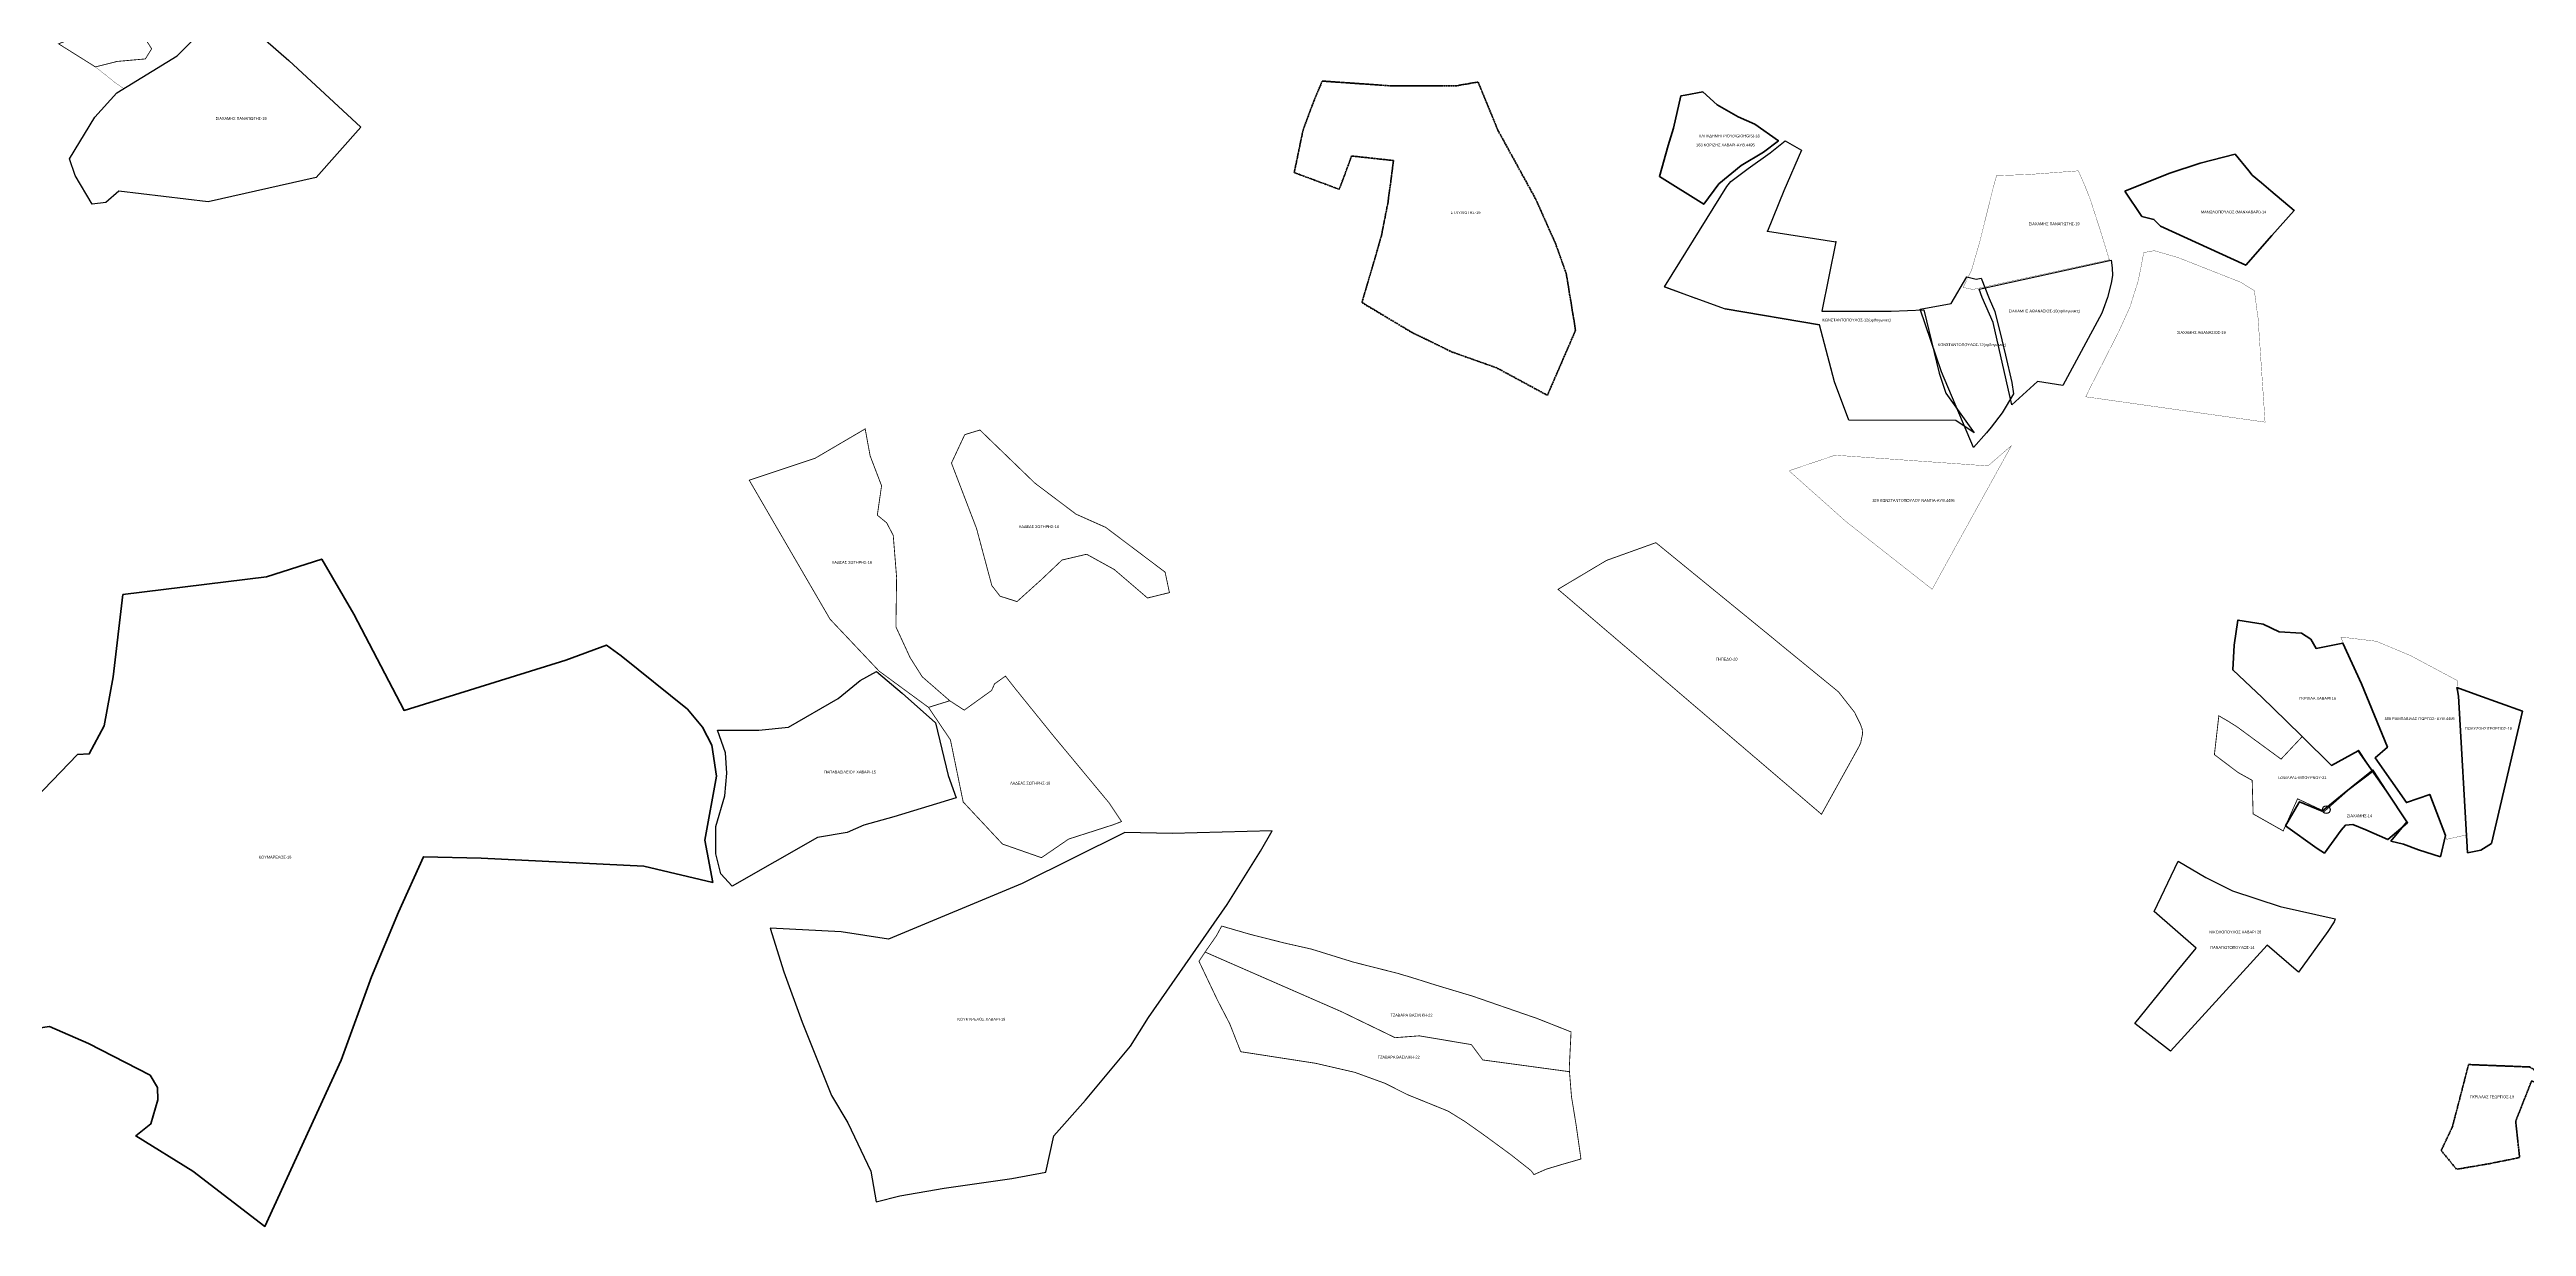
# Model space of a CAD drawing. Header units: metres. Extents: x 245125 to 394351, y 270578 to 4233311.
# Drawn here: x 269308 to 270201, y 4192298 to 4192723 of the extents above; entities that cross this region are included whole.
import ezdxf
from ezdxf.lldxf.tags import DXFTag

# ---------------------------------------------------------------- set-up
doc = ezdxf.new("R2010")
doc.units = ezdxf.units.M
doc.linetypes.add('t-orio', pattern=[0.79, 0.5, -0.12, 0.05, -0.12])
for name, color, linetype in [('4495-(127-227)', 221, 'Continuous'), ('4495-(228-329)', 103, 'Continuous'), ('4495-(532-632)', 88, 'Continuous'), ('t-orio', 7, 't-orio'), ('topo2012', 144, 'Continuous'), ('topo2014', 230, 'Continuous'), ('topo2015', 137, 'Continuous'), ('topo2016', 36, 'Continuous'), ('topo2018', 5, 'Continuous'), ('topo2019', 6, 'Continuous'), ('topo2020', 3, 'Continuous'), ('topo2021', 4, 'Continuous'), ('topo2022', 30, 'Continuous'), ('topo2025', 112, 'Continuous'), ('topo2026', 192, 'Continuous')]:
    doc.layers.add(name, color=color, linetype=linetype)
doc.styles.get("Standard").update_dxf_attribs({"font": 'arial.ttf'})
tags = doc.linetypes.add('DASHDOT2', pattern=[0.5, 0.25, -0.125, 0, -0.125]).pattern_tags.tags
tags[10:11] = [DXFTag(74, 4), DXFTag(75, 0), DXFTag(340, '0'), DXFTag(46, 1.0), DXFTag(50, 0.0), DXFTag(44, 0.0), DXFTag(45, 0.0)]
tags[8:9] = [DXFTag(74, 4), DXFTag(75, 0), DXFTag(340, '0'), DXFTag(46, 1.0), DXFTag(50, 0.0), DXFTag(44, 0.0), DXFTag(45, 0.0)]
tags[6:7] = [DXFTag(74, 4), DXFTag(75, 0), DXFTag(340, '0'), DXFTag(46, 1.0), DXFTag(50, 0.0), DXFTag(44, 0.0), DXFTag(45, 0.0)]
tags[4:5] = [DXFTag(74, 4), DXFTag(75, 0), DXFTag(340, '0'), DXFTag(46, 1.0), DXFTag(50, 0.0), DXFTag(44, 0.0), DXFTag(45, 0.0)]
tags = doc.linetypes.add('HIDDEN', pattern=[0.375, 0.25, -0.125]).pattern_tags.tags
tags[6:7] = [DXFTag(74, 4), DXFTag(75, 0), DXFTag(340, '0'), DXFTag(46, 1.0), DXFTag(50, 0.0), DXFTag(44, 0.0), DXFTag(45, 0.0)]
tags[4:5] = [DXFTag(74, 4), DXFTag(75, 0), DXFTag(340, '0'), DXFTag(46, 1.0), DXFTag(50, 0.0), DXFTag(44, 0.0), DXFTag(45, 0.0)]

msp = doc.modelspace()

# ---------------------------------------------------------------- linework, layer by layer
at = {"color": 144}
for p, q in [((269920.53, 4192679.72), (269928.47, 4192685.44)), ((269912.91, 4192673.27), (269914.37, 4192675.14)), ((269956.87, 4192589.02), (269951.68, 4192602.88)), ((269956.87, 4192589.02), (269951.68, 4192602.88))]:
    msp.add_line(p, q, dxfattribs=at)
at = {"color": 207}
for p, q in [((270003.94, 4192636.31), (270051.58, 4192646.77)), ((270051.6, 4192638.41), (270050.23, 4192633.19)), ((270051.58, 4192646.77), (270051.91, 4192643.98)), ((270051.99, 4192641.21), (270051.6, 4192638.41)), ((270051.91, 4192643.98), (270051.99, 4192641.21)), ((270005.05, 4192633.21), (270003.94, 4192636.31)), ((270009.03, 4192624.21), (270005.05, 4192633.21)), ((270050.23, 4192633.19), (270048.72, 4192628.87)), ((270015.77, 4192594.56), (270009.03, 4192624.21)), ((270048.17, 4192627.55), (270034.08, 4192601.46)), ((270048.72, 4192628.87), (270048.17, 4192627.55)), ((270025.03, 4192602.92), (270015.77, 4192594.56)), ((270034.08, 4192601.46), (270025.03, 4192602.92))]:
    msp.add_line(p, q, dxfattribs=at)
at = {"color": 1}
msp.add_line((270140.64, 4192458.55), (270135.62, 4192454.44), dxfattribs=at)
at = {"color": 144}
msp.add_point((269952.19, 4192653.32), dxfattribs=at)
at = {"layer": '4495-(228-329)', "linetype": 't-orio', "ltscale": 18, "const_width": 0.1}
msp.add_lwpolyline([(269986.98, 4192528.02), (269970.51, 4192540.94), (269955.83, 4192552.48), (269935.42, 4192570.66), (269936.13, 4192571.03), (269951.94, 4192576.38), (270007.11, 4192572.52), (270015.55, 4192579.79), (270008.89, 4192567.75), (270000.36, 4192552.33), (269990.14, 4192533.82)], close=True, dxfattribs=at)
at = {"layer": '4495-(532-632)', "linetype": 't-orio', "lineweight": 30, "ltscale": 3, "const_width": 0.1}
msp.add_lwpolyline([(270176.59, 4192495.03), (270176.69, 4192493.3), (270179.54, 4192441.08), (270179.63, 4192439.42), (270172.63, 4192437.85), (270172.12, 4192439.18), (270168.67, 4192448.57), (270166.44, 4192454.11), (270157.95, 4192450.99), (270146.71, 4192467.12), (270151.28, 4192471.08), (270142.63, 4192492.13), (270135.27, 4192508.78), (270134.45, 4192510.65), (270136.29, 4192510.59), (270147.2, 4192509.28), (270159.46, 4192504.17)], close=True, dxfattribs=at)
at = {"layer": 'topo2012', "color": 144, "lineweight": 20}
for p, q in [((269920.53, 4192679.72), (269928.47, 4192685.44)), ((269912.9, 4192673.25), (269914.37, 4192675.14)), ((269895.86, 4192645.96), (269912.91, 4192673.27)), ((269890.34, 4192637.08), (269895.86, 4192645.96))]:
    msp.add_line(p, q, dxfattribs=at)
at = {"layer": 'topo2012', "color": 144}
for p, q in [((269928.47, 4192685.44), (269933.97, 4192689.74)), ((269939.77, 4192686.42), (269933.38, 4192671.72)), ((269933.97, 4192689.74), (269939.77, 4192686.42)), ((269933.97, 4192689.74), (269939.77, 4192686.42)), ((269914.37, 4192675.14), (269920.53, 4192679.72)), ((269895.86, 4192645.96), (269912.91, 4192673.27)), ((269933.38, 4192671.72), (269927.58, 4192657.22)), ((269927.58, 4192657.22), (269952.19, 4192653.32)), ((269952.19, 4192653.32), (269947.12, 4192628.31)), ((269952.19, 4192653.32), (269947.12, 4192628.31)), ((269952.19, 4192653.32), (269947.12, 4192628.31)), ((269890.34, 4192637.08), (269895.86, 4192645.96)), ((269993.85, 4192631.07), (269999.42, 4192640.68)), ((269999.42, 4192640.68), (270002.8, 4192639.9)), ((270002.8, 4192639.9), (270004.61, 4192640.26)), ((270004.61, 4192640.26), (270007.56, 4192632.83)), ((269890.34, 4192637.08), (269912.25, 4192629.11)), ((269901.73, 4192632.94), (269890.34, 4192637.08)), ((269912.25, 4192629.11), (269946.29, 4192623.4)), ((269946.29, 4192623.4), (269912.25, 4192629.11)), ((269982.66, 4192629), (269993.85, 4192631.07)), ((270007.56, 4192632.83), (270009.56, 4192628.19)), ((269951.68, 4192602.88), (269946.29, 4192623.4)), ((269951.68, 4192602.88), (269946.29, 4192623.4)), ((269947.12, 4192628.31), (269972.14, 4192628.29)), ((269947.12, 4192628.31), (269972.14, 4192628.29)), ((269972.14, 4192628.29), (269983.91, 4192628.76)), ((269972.14, 4192628.29), (269983.91, 4192628.76)), ((269990.39, 4192606.39), (269982.66, 4192629)), ((269983.91, 4192628.76), (269989.49, 4192605.96)), ((270009.56, 4192628.19), (270012.1, 4192618.01)), ((270012.1, 4192618.01), (270013.48, 4192612.51)), ((270013.48, 4192612.51), (270015.73, 4192602.54)), ((269989.49, 4192605.96), (269991.91, 4192598.73)), ((270001.9, 4192579.13), (269990.39, 4192606.39)), ((270015.73, 4192602.54), (270016.37, 4192598.53)), ((269991.91, 4192598.73), (270002.1, 4192584.45)), ((270016.37, 4192598.53), (270012.22, 4192591.61)), ((269995.5, 4192588.88), (269956.87, 4192589.02)), ((270002.1, 4192584.45), (269995.5, 4192588.88)), ((270006.57, 4192584.49), (270001.9, 4192579.13)), ((270008.29, 4192586.46), (270006.57, 4192584.49)), ((270012.22, 4192591.61), (270008.29, 4192586.46))]:
    msp.add_line(p, q, dxfattribs=at)
for points in [[(269951.68, 4192602.88), (269946.29, 4192623.4)], [(269956.87, 4192589.02), (269951.68, 4192602.88), (269949.78, 4192610.11)]]:
    msp.add_lwpolyline(points, dxfattribs=at)
msp.add_point((269927.58, 4192657.22), dxfattribs=at)
at = {"layer": 'topo2014', "color": 230, "lineweight": 35, "flags": 128}
msp.add_lwpolyline([(270056.49, 4192671.62), (270072.41, 4192678), (270083.65, 4192681.71), (270096.26, 4192684.9), (270096.26, 4192684.9), (270101.18, 4192678.92), (270102.49, 4192677.33), (270105.75, 4192674.55), (270109.18, 4192671.68), (270117.62, 4192664.61), (270109.54, 4192655.61), (270100.13, 4192644.89), (270069.36, 4192659.03), (270067.01, 4192661.38), (270062.67, 4192662.42)], close=True, dxfattribs=at)
at = {"layer": 'topo2014', "color": 230, "linetype": 'HIDDEN', "lineweight": 40}
msp.add_lwpolyline([(270119.57, 4192451.43), (270119.31, 4192451), (270114.47, 4192442.73), (270125.85, 4192434.59), (270128.48, 4192432.9), (270134.55, 4192441.18), (270136.1, 4192442.93), (270138.8, 4192443.21), (270143.46, 4192441.22), (270151.44, 4192437.78), (270158.49, 4192443.84), (270150.9, 4192455.18), (270146.03, 4192462.82), (270140.64, 4192458.55), (270135.62, 4192454.44), (270127.72, 4192448.06), (270119.57, 4192451.43), (270119.31, 4192451), (270114.47, 4192442.73)], dxfattribs=at)
at = {"layer": 'topo2014', "color": 230, "ltscale": 0.2, "flags": 128}
msp.add_lwpolyline([(270075.69, 4192429.92), (270085.72, 4192424.05), (270095.28, 4192419.25), (270112.56, 4192413.64), (270132.37, 4192409.23), (270132.05, 4192408.06), (270129.78, 4192404.64), (270119.16, 4192390), (270107.87, 4192399.67), (270093.08, 4192383.48), (270072.94, 4192361.44), (270060.1, 4192371.38), (270075.4, 4192390.27), (270082.18, 4192398.63), (270067.09, 4192411.82)], close=True, dxfattribs=at)
at = {"layer": 'topo2014', "color": 1}
msp.add_circle((270129.2, 4192448.53), 1.4, dxfattribs=at)
at = {"layer": 'topo2015', "color": 137}
for p, q in [((269592.24, 4192488.68), (269600.13, 4192495.15)), ((269600.13, 4192495.15), (269606.03, 4192498.35)), ((269606.03, 4192498.35), (269615.25, 4192490.54)), ((269574.27, 4192478.27), (269592.24, 4192488.68)), ((269615.25, 4192490.54), (269627.29, 4192479.91)), ((269551.59, 4192468.99), (269548.68, 4192477.23)), ((269548.68, 4192477.23), (269563.57, 4192477.18)), ((269563.57, 4192477.18), (269574.27, 4192478.27)), ((269627.29, 4192479.91), (269631.84, 4192460.91)), ((269551.98, 4192461.72), (269551.59, 4192468.99)), ((269551.31, 4192453.49), (269551.98, 4192461.72)), ((269631.84, 4192460.91), (269634.83, 4192452.83)), ((269548.07, 4192442.43), (269551.31, 4192453.49)), ((269634.83, 4192452.83), (269612.28, 4192445.94)), ((269548.02, 4192432.56), (269548.07, 4192442.43)), ((269601.46, 4192442.93), (269595.39, 4192440.26)), ((269612.28, 4192445.94), (269601.46, 4192442.93)), ((269549.85, 4192425.44), (269548.02, 4192432.56)), ((269584.73, 4192438.49), (269553.99, 4192421.01)), ((269595.39, 4192440.26), (269584.73, 4192438.49)), ((269553.99, 4192421.01), (269549.85, 4192425.44))]:
    msp.add_line(p, q, dxfattribs=at)
at = {"layer": 'topo2016', "color": 36, "linetype": 'HIDDEN', "lineweight": 53, "ltscale": 4}
msp.add_lwpolyline([(270170.45, 4192431.48), (270172.17, 4192439.2), (270166.51, 4192454.06), (270158.08, 4192451.12), (270146.77, 4192467.18), (270151.24, 4192471.05), (270141.94, 4192493.96), (270135.17, 4192508.6), (270125.49, 4192506.69), (270123.64, 4192509.99), (270120.22, 4192512.23), (270112.19, 4192512.67), (270106.35, 4192515.41), (270097.3, 4192516.92), (270095.9, 4192507.82), (270095.44, 4192498.96), (270101.96, 4192492.88), (270105.97, 4192489.06), (270114.66, 4192480.53), (270120.52, 4192474.91), (270131.06, 4192464.52), (270140.66, 4192469.8), (270150.91, 4192455.22), (270158.28, 4192444.1), (270152.53, 4192437.21), (270157.08, 4192436.12), (270162.49, 4192434.07), (270170.45, 4192431.48)], dxfattribs=at)
at = {"layer": 'topo2018', "color": 5, "linetype": 'DASHDOT2', "lineweight": 70, "ltscale": 5, "flags": 128}
msp.add_lwpolyline([(269896.24, 4192705.93), (269897.81, 4192706.17), (269904.18, 4192707.36), (269909.43, 4192702.72), (269917.01, 4192698.46), (269923.02, 4192695.73), (269931.46, 4192689.78), (269926.12, 4192685.61), (269918.05, 4192680.91), (269909.94, 4192674.21), (269904.54, 4192666.86), (269888.56, 4192676.9), (269891.65, 4192688.09), (269893.59, 4192694.26), (269896.24, 4192705.93)], dxfattribs=at)
at = {"layer": 'topo2018', "color": 5, "ltscale": 3, "const_width": 0.3}
for points in [[(269560.11, 4192567.36), (269563.1, 4192568.36), (269583.97, 4192575.32), (269601.95, 4192585.86), (269603.72, 4192576.2), (269607.86, 4192565.35), (269606.33, 4192554.76), (269609.7, 4192552), (269612.07, 4192547.49), (269613.29, 4192532.32), (269613.04, 4192514.47), (269618.16, 4192503.38), (269622.52, 4192496.48), (269632.47, 4192487.82), (269624.79, 4192485.44), (269606.98, 4192498.51), (269589.27, 4192517.24), (269568.31, 4192553.26)], [(269643.35, 4192585.46), (269663.19, 4192566.3), (269678.02, 4192555.12), (269688.74, 4192550.35), (269710.17, 4192534.21), (269711.74, 4192526.82), (269703.82, 4192524.88), (269691.83, 4192535.16), (269681.85, 4192540.66), (269672.99, 4192538.58), (269665.57, 4192531.55), (269656.73, 4192523.59), (269650.62, 4192525.53), (269647.64, 4192529.39), (269642.15, 4192549.89), (269633.08, 4192573.54), (269637.87, 4192583.79)], [(269632.47, 4192487.82), (269637.69, 4192484.44), (269647.56, 4192491.53), (269648.64, 4192493.92), (269652.56, 4192496.7), (269656.2, 4192492.07), (269669.9, 4192475.12), (269689.94, 4192451.02), (269694.45, 4192444.25), (269691.38, 4192443.08), (269675.36, 4192437.94), (269665.56, 4192431.23), (269651.51, 4192436.14), (269637.31, 4192451.33), (269632.71, 4192473.72), (269624.79, 4192485.44)]]:
    msp.add_lwpolyline(points, close=True, dxfattribs=at)
at = {"layer": 'topo2018', "color": 5, "linetype": 'DASHDOT2', "lineweight": 60, "ltscale": 5, "flags": 128}
msp.add_lwpolyline([(269267.71, 4192374.18), (269283.07, 4192366.71), (269307.63, 4192370.4), (269321.73, 4192364.18), (269343.88, 4192352.79), (269346.62, 4192348.38), (269346.73, 4192343.89), (269344.16, 4192335.2), (269338.76, 4192330.87), (269359.29, 4192318.18), (269385.33, 4192298.25), (269412.81, 4192358.21), (269423.76, 4192388.26), (269433.52, 4192411.64), (269442.56, 4192431.58), (269463.33, 4192431.05), (269522.05, 4192428.15), (269546.93, 4192422.29), (269544.08, 4192437.51), (269548.33, 4192460.61), (269546.67, 4192471.84), (269543.25, 4192478.35), (269537.89, 4192484.78), (269513.9, 4192504), (269508.58, 4192507.81), (269493.93, 4192502.45), (269435.55, 4192484.35), (269417.44, 4192519.06), (269405.87, 4192538.93), (269385.93, 4192532.47), (269334.09, 4192526.14), (269330.57, 4192496.41), (269327.39, 4192478.75), (269321.96, 4192468.63), (269317.69, 4192468.41), (269299.48, 4192449.44), (269293.04, 4192440.52), (269291.55, 4192437.56), (269277.81, 4192409.79), (269266.79, 4192382.4)], close=True, dxfattribs=at)
at = {"layer": 'topo2018', "color": 5, "linetype": 'DASHDOT2', "lineweight": 60, "flags": 128}
msp.add_lwpolyline([(270180.16, 4192432.94), (270185, 4192433.93), (270188.77, 4192436.39), (270199.94, 4192484.07), (270183.91, 4192489.85), (270176.33, 4192492.59), (270176.53, 4192491.54), (270176.93, 4192489.47)], close=True, dxfattribs=at)
at = {"layer": 'topo2019', "color": 6, "ltscale": 2}
msp.add_lwpolyline([(269371.54, 4192738.36), (269393.96, 4192718.71), (269419.98, 4192694.73), (269403.86, 4192676.58), (269364.9, 4192667.79), (269332.67, 4192671.6), (269327.94, 4192667.45), (269323.05, 4192666.88), (269316.83, 4192677.21), (269314.79, 4192683.28), (269323.97, 4192698.3), (269331.86, 4192707.09), (269353.63, 4192720.45), (269371.54, 4192738.36)], dxfattribs=at)
at = {"layer": 'topo2019', "color": 6, "linetype": 't-orio', "lineweight": 60}
for points in [[(269766.89, 4192711.3), (269791.37, 4192709.59), (269815.48, 4192709.64), (269818.96, 4192710.24), (269823.11, 4192710.96), (269824.44, 4192707.74), (269830.24, 4192693.61), (269833.01, 4192688.58), (269843.91, 4192668.73), (269851.06, 4192652.69), (269854.93, 4192641.86), (269858.28, 4192621.43), (269848.13, 4192597.97), (269829.93, 4192607.83), (269813.8, 4192613.58), (269799.56, 4192620.45), (269796.3, 4192622.4), (269781.21, 4192631.43), (269788.21, 4192655.38), (269789.27, 4192660.78), (269790.62, 4192667.74), (269792.6, 4192682.64), (269777.47, 4192684.28), (269773.03, 4192672.26), (269756.77, 4192678.3), (269759.94, 4192693.58), (269763.83, 4192704.11)], [(270180.51, 4192356.62), (270202.55, 4192355.75), (270212.27, 4192349.99), (270220.21, 4192361.17), (270222.81, 4192364.83), (270228.33, 4192358.98), (270220.89, 4192349.37), (270216.76, 4192344.03), (270203.29, 4192350.79), (270197.52, 4192336.21), (270198.94, 4192323.07), (270187.97, 4192320.87), (270183.57, 4192320.12), (270176.2, 4192318.85), (270170.64, 4192325.63), (270170.95, 4192326.28), (270174.66, 4192334.07)]]:
    msp.add_lwpolyline(points, close=True, dxfattribs=at)
at = {"layer": 'topo2019', "color": 6, "linetype": 't-orio', "lineweight": 70, "const_width": 0.1}
msp.add_lwpolyline([(270010.2, 4192677.21), (270021.83, 4192677.6), (270039.71, 4192678.93), (270042.09, 4192673.5), (270044.11, 4192668.41), (270045.87, 4192662.86), (270047.58, 4192657.63), (270050.9, 4192646.85), (270041.88, 4192644.88), (270001.67, 4192636.15), (269998.12, 4192636.88), (270001.14, 4192642.99), (270004.16, 4192653.41), (270009, 4192672.9)], close=True, dxfattribs=at)
at = {"layer": 'topo2019', "color": 6, "lineweight": 30, "ltscale": 35, "const_width": 0.1}
msp.add_lwpolyline([(270063.32, 4192649.46), (270067.13, 4192650.13), (270075.65, 4192647.67), (270098.17, 4192638.81), (270103.23, 4192635.74), (270104.29, 4192627.66), (270104.55, 4192626.01), (270107.09, 4192588.31), (270042.4, 4192597.44), (270043.91, 4192600.58), (270054.24, 4192620.82), (270058.35, 4192629.86), (270061.29, 4192639.17), (270062.24, 4192643.78)], close=True, dxfattribs=at)
at = {"layer": 'topo2019', "color": 6, "ltscale": 2}
msp.add_lwpolyline([(269567.65, 4192405.84), (269572.59, 4192390.11), (269579.17, 4192371.89), (269589.75, 4192345.49), (269595.73, 4192335.62), (269603.96, 4192318.22), (269605.88, 4192307.15), (269614.44, 4192309.25), (269630.5, 4192312.09), (269654.89, 4192315.59), (269667.12, 4192317.83), (269670.02, 4192330.97), (269681.41, 4192343.84), (269697.73, 4192363.23), (269704.16, 4192373.55), (269732.62, 4192414.34), (269744.58, 4192433.63), (269748.79, 4192440.95), (269712.74, 4192439.93), (269695.62, 4192440.33), (269658.61, 4192421.95), (269610.36, 4192401.87), (269593.27, 4192404.44)], close=True, dxfattribs=at)
at = {"layer": 'topo2020', "color": 3, "lineweight": 35, "ltscale": 25, "const_width": 0.3}
msp.add_lwpolyline([(269310.88, 4192724.74), (269315.34, 4192726.42), (269325.13, 4192735.99), (269329.85, 4192745.9), (269332.26, 4192742.12), (269344.47, 4192722.94), (269342.21, 4192719.29), (269332.01, 4192718.38), (269324.17, 4192716.41)], close=True, dxfattribs=at)
at = {"layer": 'topo2020', "color": 3, "lineweight": 40, "ltscale": 20, "const_width": 0.3, "flags": 128}
msp.add_lwpolyline([(269887.27, 4192544.83), (269928.58, 4192511.14), (269932.41, 4192507.98), (269953.13, 4192491.06), (269958.96, 4192483.65), (269961.14, 4192479.22), (269961.69, 4192477.64), (269961.87, 4192475.99), (269961.18, 4192472.71), (269960.56, 4192471.3), (269947.03, 4192446.89), (269851.96, 4192528.02), (269869.47, 4192538.44)], close=True, dxfattribs=at)
at = {"layer": 'topo2021', "color": 4, "ltscale": 3, "const_width": 0.3}
msp.add_lwpolyline([(270090.4, 4192482.4), (270093.55, 4192480.57), (270096.93, 4192478.46), (270102.76, 4192474.17), (270112.86, 4192466.77), (270120.5, 4192474.91), (270124, 4192471.45), (270131.01, 4192464.51), (270140.91, 4192470.03), (270146.02, 4192462.24), (270137.11, 4192455.51), (270128.51, 4192447.92), (270118.81, 4192452.46), (270113.63, 4192440.88), (270105.6, 4192445.42), (270102.78, 4192447.01), (270102.44, 4192459.12), (270097.38, 4192461.93), (270088.81, 4192468.39)], close=True, dxfattribs=at)
at = {"layer": 'topo2022', "color": 30, "linetype": 't-orio', "ltscale": 35, "const_width": 0.3}
for points in [[(269730.64, 4192406.56), (269733.69, 4192405.67), (269740.69, 4192403.63), (269753.22, 4192400.46), (269763.05, 4192398.24), (269778.07, 4192393.58), (269794.09, 4192389.52), (269799.22, 4192388), (269808.08, 4192385.21), (269821.06, 4192381.32), (269830.79, 4192377.95), (269844.47, 4192373.22), (269856.66, 4192368.4), (269856.01, 4192355.11), (269856.09, 4192354.05), (269824.8, 4192358.29), (269820.69, 4192363.82), (269801.92, 4192366.98), (269793.16, 4192366.32), (269773.77, 4192375.71), (269724.61, 4192397.19), (269724.88, 4192397.59), (269728.76, 4192403.17), (269730.41, 4192406.23)], [(269856.09, 4192354.05), (269856.82, 4192344.97), (269858.45, 4192335.12), (269859.77, 4192325.83), (269860.23, 4192322.57), (269853.15, 4192320.53), (269847.67, 4192318.89), (269843.28, 4192316.94), (269842.23, 4192318.37), (269834.95, 4192324.1), (269825.31, 4192331.17), (269818.33, 4192336.1), (269812.28, 4192339.84), (269797.51, 4192345.82), (269789.49, 4192349.87), (269778.62, 4192353.82), (269764.42, 4192357.09), (269737.46, 4192361.26), (269733.51, 4192371.29), (269729.18, 4192379.62), (269722.4, 4192393.86), (269724.61, 4192397.19), (269773.77, 4192375.71), (269793.16, 4192366.32), (269801.92, 4192366.98), (269820.69, 4192363.82), (269824.8, 4192358.29)]]:
    msp.add_lwpolyline(points, close=True, dxfattribs=at)
at = {"layer": 'topo2025', "linetype": 't-orio', "ltscale": 5, "const_width": 0.1}
msp.add_lwpolyline([(269349.04, 4192780.83), (269373.68, 4192760.46), (269369.79, 4192753.01), (269367.3, 4192744.44), (269363.5, 4192730.32), (269353.63, 4192720.45), (269334.35, 4192708.62), (269331.41, 4192710.67), (269324.17, 4192716.41), (269310.88, 4192724.74), (269312.95, 4192725.47), (269315.34, 4192726.42), (269325.13, 4192735.99), (269329.85, 4192745.9), (269333.09, 4192753.32), (269340.16, 4192765.84), (269349.04, 4192780.83)], dxfattribs=at)

# ---------------------------------------------------------------- texts
at = {"layer": '4495-(127-227)', "color": 221, "insert": (269901.79, 4192688.76), "char_height": 1, "width": 33.8918, "attachment_point": 1}
msp.add_mtext('163 ΚΟΡΙΖΗΣ ΧΑΒΑΡΙ-ΑΥΘ.4495', dxfattribs=at)
at = {"layer": '4495-(228-329)', "ltscale": 3, "insert": (269965.39, 4192560.55), "char_height": 1, "width": 37.4682, "attachment_point": 1}
msp.add_mtext('329 ΚΩΝΣΤΑΝΤΟΠΟΥΛΟΥ ΝΑΝΤΙΑ-ΑΥΘ.4495', dxfattribs=at)
at = {"layer": '4495-(532-632)', "insert": (270150.22, 4192481.89), "char_height": 1, "width": 27.8536, "attachment_point": 1}
msp.add_mtext('585 ΡΑΜΠΑΒΙΛΑΣ ΓΙΩΡΓΟΣ- ΑΥΘ.4495', dxfattribs=at)
at = {"layer": 't-orio', "color": 207, "lineweight": 80, "ltscale": 20, "insert": (270014.57, 4192628.86), "char_height": 1, "width": 38.4169, "attachment_point": 1}
msp.add_mtext('ΣΙΑΧΑΜΗΣ ΑΘΑΝΑΣΙΟΣ-10(ορθογωνιες)', dxfattribs=at)
at = {"layer": 'topo2012', "color": 144, "lineweight": 80, "ltscale": 20, "char_height": 1, "width": 13.7426, "attachment_point": 1}
for insert in [(269947.39, 4192625.65), (269989, 4192616.71)]:
    msp.add_mtext('ΚΩΝΣΤΑΝΤΟΠΟΥΛΟΣ-12(ορθογωνιες)', dxfattribs=dict(at, insert=insert))
at = {"layer": 'topo2014', "color": 230, "lineweight": 80, "ltscale": 20, "insert": (270083.95, 4192664.61), "char_height": 1, "width": 33.6694, "attachment_point": 1}
msp.add_mtext('ΜΑΝΩΛΟΠΟΥΛΟΣ (ΜΑΝΧΑΒΑΡΙ)-14', dxfattribs=at)
at = {"layer": 'topo2014', "color": 230, "ltscale": 3, "char_height": 1, "width": 4.9743, "attachment_point": 1}
for s, insert in [('ΣΙΑΧΑΜΗΣ-14', (270136.63, 4192446.83)), ('ΠΑΝΑΓΙΩΤΟΠΟΥΛΟΣ-14', (270087.32, 4192399.33))]:
    msp.add_mtext(s, dxfattribs=dict(at, insert=insert))
at = {"layer": 'topo2015', "color": 137, "insert": (269587.1, 4192462.63), "char_height": 1, "width": 21.4063, "attachment_point": 1}
msp.add_mtext('ΠΑΠΑΒΑΣΙΛΕΙΟΥ ΧΑΒΑΡΙ-15', dxfattribs=at)
at = {"layer": 'topo2016', "color": 36, "insert": (270119.46, 4192489.19), "char_height": 1, "width": 33.8493, "attachment_point": 1}
msp.add_mtext('ΓΚΡΙΛΛΑ ΧΑΒΑΡΙ-16', dxfattribs=at)
at = {"layer": 'topo2018', "color": 5, "char_height": 1, "attachment_point": 1}
for s, insert, width in [('ΠΑΠΑΔΗΜΗΤΡΙΟΥ(AGIORGIS)-18', (269902.69, 4192692.03), 10.4222), ('ΛΑΔΕΑΣ ΣΩΤΗΡΗΣ-18', (269657.36, 4192551.11), 18.6667), ('ΛΑΔΕΑΣ ΣΩΤΗΡΗΣ-18', (269589.88, 4192538.23), 32.6592), ('ΠΟΛΥΖΩΗΣ ΓΕΩΡΓΙΟΣ-18', (270179.24, 4192478.34), 27.8536), ('ΛΑΔΕΑΣ ΣΩΤΗΡΗΣ-18', (269654.23, 4192458.59), 18.2974), ('KOYMAΡΕΛΟΣ-18', (269383.09, 4192431.93), 10.4222)]:
    msp.add_mtext(s, dxfattribs=dict(at, insert=insert, width=width))
at = {"layer": 'topo2019', "color": 6, "lineweight": 80, "ltscale": 20, "char_height": 1, "attachment_point": 1}
for s, insert, width in [('ΣΙΑΧΑΜΗΣ ΠΑΝΑΓΙΩΤΗΣ-19', (269367.65, 4192698.29), 23.4977), ('ΣΤΑΥΛΙΩΤΗΣ-19', (269813.27, 4192664.38), 4.9743), ('ΣΙΑΧΑΜΗΣ ΠΑΝΑΓΙΩΤΗΣ-19', (270021.85, 4192660.32), 30.8069), ('ΣΙΑΧΑΜΗΣ AΘΑΝΑΣΙΟΣ-19', (270075.32, 4192621.11), 36.4339), ('ΚΟΥΜΑΡΕΛΟΣ ΧΑΒΑΡΙ-19', (269635.23, 4192373.47), 21.2191), ('ΓΚΡΙΛΛΑΣ ΓΕΩΡΓΙΟΣ-19', (270181.06, 4192345.49), 24.4306)]:
    msp.add_mtext(s, dxfattribs=dict(at, insert=insert, width=width))
at = {"layer": 'topo2020', "color": 3, "ltscale": 3, "insert": (269908.97, 4192503.32), "char_height": 1, "width": 4.9743, "attachment_point": 1}
msp.add_mtext('ΓΗΠΕΔΟ-20', dxfattribs=at)
at = {"layer": 'topo2021', "color": 4, "ltscale": 3, "insert": (270111.41, 4192460.62), "char_height": 1, "width": 4.9743, "attachment_point": 1}
msp.add_mtext('ΤΖΑΒΑΡΑΣ-ΜΠΟΥΡΝΟΥ-21', dxfattribs=at)
at = {"layer": 'topo2022', "color": 30, "ltscale": 3, "char_height": 1, "attachment_point": 1}
for insert, width in [((269791.51, 4192374.92), 23.7165), ((269786.91, 4192359.8), 27.16)]:
    msp.add_mtext('ΤΖΑΒΑΡΑ ΒΑΣΙΛΙΚΗ-22', dxfattribs=dict(at, insert=insert, width=width))
at = {"layer": 'topo2026', "ltscale": 3, "insert": (270086.94, 4192404.92), "char_height": 1, "width": 24.3555, "attachment_point": 1}
msp.add_mtext('ΝΙΚΟΛΟΠΟΥΛΟΣ ΧΑΒΑΡΙ-26', dxfattribs=at)

doc.saveas('drawing.dxf')
